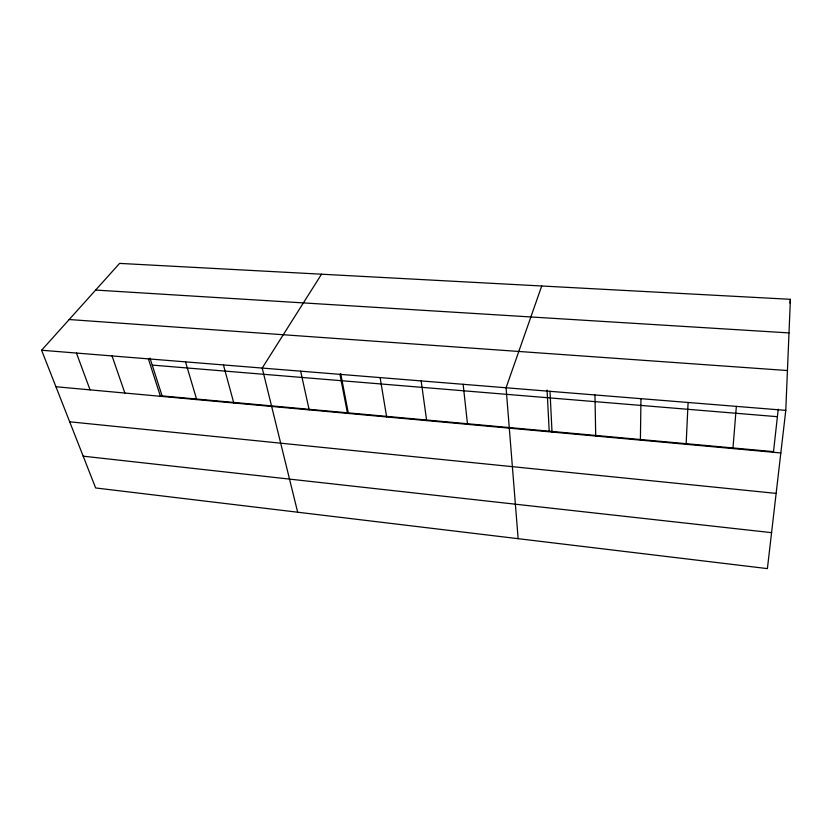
<?xml version="1.0" encoding="UTF-8"?>
<svg xmlns="http://www.w3.org/2000/svg" width="832" height="832" viewBox="0 0 832 832"><rect width="100%" height="100%" fill="white"/><g stroke="black" fill="none" stroke-linecap="round" stroke-linejoin="round"><path stroke-width="1.25" d="M640.401 440.128L640.973 398.674M785.782 410.374L790.4 299.312L119.6 263.39L41.6 350.241L95.649 487.958L767.395 568.61L785.782 410.374L41.6 350.241M686.13 444.298L688.095 402.48M732.93 448.573L736.351 406.38M778.232 409.198L773.521 451.651L162.105 395.907L149.968 358.072M789.974 303.118L790.4 299.312M541.715 285.99L506.074 387.774L518.138 538.689M321.526 274.206L262.205 368.066L297.669 512.221M95.638 290.066L789.006 332.914M69.181 319.53L787.446 370.542M152.225 365.092L777.4 416.686M55.921 386.745L780.842 452.951M69.68 421.793L776.142 493.397M83.169 456.175L771.576 532.657M76.45 353.059L90.054 389.865M112.039 355.93L124.873 393.047M148.377 358.873L160.43 396.292M185.505 361.868L196.726 399.61M223.434 364.936L233.792 402.99M300.654 371.176L309.171 409.874M340.673 373.422L348.286 412.88M339.945 374.348L347.506 413.379M380.11 377.593L386.651 416.946M421.158 380.91L426.65 420.607M463.143 384.301L467.522 424.341M547.082 390.042L549.203 431.205M550.004 391.321L552.022 432.058M594.963 394.95L595.712 436.041"/></g></svg>
